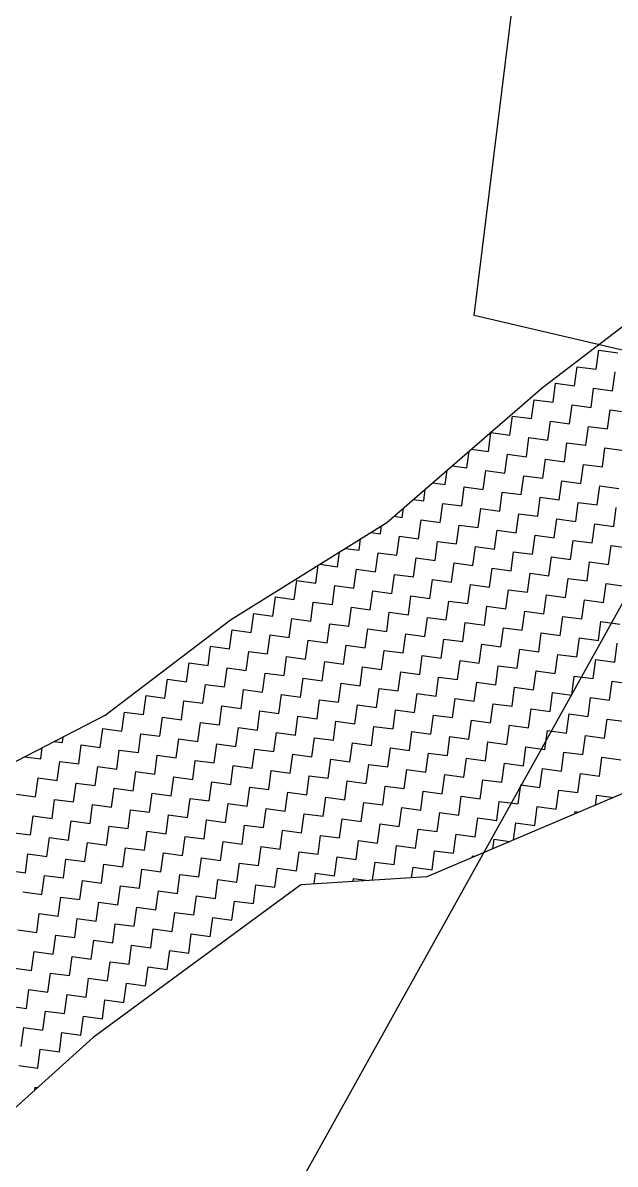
# Model space of a CAD drawing. Header units: metres. Extents: x 291974 to 293244, y 2020596 to 2023640.
# Drawn here: x 292528.2 to 292605.4, y 2021914.6 to 2022063.3 of the extents above; entities that cross this region are included whole.
import ezdxf

# ---------------------------------------------------------------- set-up
doc = ezdxf.new("R2010")
doc.units = ezdxf.units.M
doc.header["$MEASUREMENT"] = 0
doc.layers.add('POLY_HATCH', color=12, linetype='Continuous')
doc.layers.add('POLY_PARCEL', color=6, linetype='Continuous')

msp = doc.modelspace()

# ---------------------------------------------------------------- linework, layer by layer
at = {"layer": 'POLY_HATCH'}
for p, q in [((292595.91, 2022015.8), (292612.22, 2022028.24)), ((292575.64, 2021998.21), (292595.91, 2022015.8)), ((292555.22, 2021985.52), (292575.64, 2021998.21)), ((292538.91, 2021973.08), (292555.22, 2021985.52)), ((292636.06, 2021975.48), (292580.84, 2021952.03)), ((292510.07, 2021958.27), (292538.91, 2021973.08)), ((292580.84, 2021952.03), (292564.43, 2021950.99)), ((292564.43, 2021950.99), (292537.34, 2021931.07)), ((292537.34, 2021931.07), (292521.61, 2021916.93))]:
    msp.add_line(p, q, dxfattribs=at)
at = {"layer": 'POLY_HATCH', "linetype": 'Continuous'}
for p, q in [((292602.93, 2022018.18), (292603.26, 2022020.66)), ((292603.26, 2022020.66), (292605.74, 2022020.32)), ((292600.11, 2022016.03), (292600.45, 2022018.51)), ((292600.45, 2022018.51), (292602.93, 2022018.18)), ((292605.07, 2022015.37), (292605.4, 2022017.84)), ((292597.3, 2022013.89), (292597.64, 2022016.37)), ((292597.64, 2022016.37), (292600.11, 2022016.03)), ((292602.26, 2022013.22), (292602.59, 2022015.7)), ((292602.59, 2022015.7), (292605.07, 2022015.37)), ((292594.49, 2022011.75), (292594.82, 2022014.22)), ((292594.82, 2022014.22), (292597.3, 2022013.89)), ((292599.45, 2022011.08), (292599.78, 2022013.56)), ((292599.78, 2022013.56), (292602.26, 2022013.22)), ((292604.4, 2022010.41), (292604.73, 2022012.89)), ((292604.73, 2022012.89), (292607.21, 2022012.55)), ((292591.68, 2022009.6), (292592.01, 2022012.08)), ((292592.01, 2022012.08), (292594.49, 2022011.75)), ((292596.63, 2022008.94), (292596.97, 2022011.41)), ((292596.97, 2022011.41), (292599.45, 2022011.08)), ((292588.87, 2022007.46), (292589.2, 2022009.94)), ((292589.2, 2022009.94), (292591.68, 2022009.6)), ((292601.59, 2022008.27), (292601.92, 2022010.74)), ((292601.92, 2022010.74), (292604.4, 2022010.41)), ((292593.82, 2022006.79), (292594.16, 2022009.27)), ((292594.16, 2022009.27), (292596.63, 2022008.94)), ((292598.78, 2022006.12), (292599.11, 2022008.6)), ((292599.11, 2022008.6), (292601.59, 2022008.27)), ((292603.73, 2022005.46), (292604.07, 2022007.93)), ((292604.07, 2022007.93), (292606.54, 2022007.6)), ((292586.06, 2022005.32), (292586.35, 2022007.51)), ((292586.64, 2022007.76), (292588.87, 2022007.46)), ((292591.01, 2022004.65), (292591.35, 2022007.13)), ((292591.35, 2022007.13), (292593.82, 2022006.79)), ((292595.97, 2022003.98), (292596.3, 2022006.46)), ((292596.3, 2022006.46), (292598.78, 2022006.12)), ((292583.24, 2022003.17), (292583.49, 2022005.03)), ((292584.13, 2022005.58), (292586.06, 2022005.32)), ((292588.2, 2022002.5), (292588.53, 2022004.98)), ((292588.53, 2022004.98), (292591.01, 2022004.65)), ((292600.92, 2022003.31), (292601.26, 2022005.79)), ((292601.26, 2022005.79), (292603.73, 2022005.46)), ((292593.15, 2022001.84), (292593.49, 2022004.31)), ((292593.49, 2022004.31), (292595.97, 2022003.98)), ((292598.11, 2022001.17), (292598.44, 2022003.65)), ((292598.44, 2022003.65), (292600.92, 2022003.31)), ((292580.43, 2022001.03), (292580.64, 2022002.55)), ((292581.61, 2022003.39), (292583.24, 2022003.17)), ((292585.39, 2022000.36), (292585.72, 2022002.84)), ((292585.72, 2022002.84), (292588.2, 2022002.5)), ((292590.34, 2021999.69), (292590.68, 2022002.17)), ((292590.68, 2022002.17), (292593.15, 2022001.84)), ((292603.07, 2022000.5), (292603.4, 2022002.98)), ((292603.4, 2022002.98), (292605.88, 2022002.64)), ((292579.1, 2022001.21), (292580.43, 2022001.03)), ((292582.58, 2021998.22), (292582.91, 2022000.69)), ((292582.91, 2022000.69), (292585.39, 2022000.36)), ((292595.3, 2021999.02), (292595.63, 2022001.5)), ((292595.63, 2022001.5), (292598.11, 2022001.17)), ((292600.25, 2021998.36), (292600.59, 2022000.83)), ((292600.59, 2022000.83), (292603.07, 2022000.5)), ((292576.58, 2021999.03), (292577.62, 2021998.88)), ((292577.62, 2021998.88), (292577.78, 2022000.07)), ((292587.53, 2021997.55), (292587.87, 2022000.03)), ((292587.87, 2022000.03), (292590.34, 2021999.69)), ((292592.49, 2021996.88), (292592.82, 2021999.36)), ((292592.82, 2021999.36), (292595.3, 2021999.02)), ((292605.21, 2021997.69), (292605.54, 2022000.17)), ((292574.81, 2021996.74), (292574.95, 2021997.78)), ((292579.77, 2021996.07), (292580.1, 2021998.55)), ((292580.1, 2021998.55), (292582.58, 2021998.22)), ((292584.72, 2021995.41), (292585.05, 2021997.88)), ((292585.05, 2021997.88), (292587.53, 2021997.55)), ((292597.44, 2021996.21), (292597.78, 2021998.69)), ((292597.78, 2021998.69), (292600.25, 2021998.36)), ((292602.4, 2021995.55), (292602.73, 2021998.02)), ((292602.73, 2021998.02), (292605.21, 2021997.69)), ((292572, 2021994.6), (292572.2, 2021996.07)), ((292573.55, 2021996.91), (292574.81, 2021996.74)), ((292576.95, 2021993.93), (292577.29, 2021996.41)), ((292577.29, 2021996.41), (292579.77, 2021996.07)), ((292589.68, 2021994.74), (292590.01, 2021997.22)), ((292590.01, 2021997.22), (292592.49, 2021996.88)), ((292594.63, 2021994.07), (292594.96, 2021996.55)), ((292594.96, 2021996.55), (292597.44, 2021996.21)), ((292570.22, 2021994.84), (292572, 2021994.6)), ((292581.91, 2021993.26), (292582.24, 2021995.74)), ((292582.24, 2021995.74), (292584.72, 2021995.41)), ((292586.86, 2021992.59), (292587.2, 2021995.07)), ((292587.2, 2021995.07), (292589.68, 2021994.74)), ((292599.59, 2021993.4), (292599.92, 2021995.88)), ((292599.92, 2021995.88), (292602.4, 2021995.55)), ((292604.54, 2021992.73), (292604.87, 2021995.21)), ((292604.87, 2021995.21), (292607.35, 2021994.88)), ((292569.19, 2021992.45), (292569.44, 2021994.36)), ((292574.14, 2021991.79), (292574.48, 2021994.26)), ((292574.48, 2021994.26), (292576.95, 2021993.93)), ((292579.1, 2021991.12), (292579.43, 2021993.6)), ((292579.43, 2021993.6), (292581.91, 2021993.26)), ((292591.82, 2021991.93), (292592.15, 2021994.4)), ((292592.15, 2021994.4), (292594.63, 2021994.07)), ((292596.77, 2021991.26), (292597.11, 2021993.74)), ((292597.11, 2021993.74), (292599.59, 2021993.4)), ((292601.73, 2021990.59), (292602.06, 2021993.07)), ((292602.06, 2021993.07), (292604.54, 2021992.73)), ((292566.38, 2021990.31), (292566.69, 2021992.65)), ((292566.88, 2021992.76), (292569.19, 2021992.45)), ((292571.33, 2021989.64), (292571.66, 2021992.12)), ((292571.66, 2021992.12), (292574.14, 2021991.79)), ((292584.05, 2021990.45), (292584.39, 2021992.93)), ((292584.39, 2021992.93), (292586.86, 2021992.59)), ((292589.01, 2021989.78), (292589.34, 2021992.26)), ((292589.34, 2021992.26), (292591.82, 2021991.93)), ((292593.96, 2021989.11), (292594.3, 2021991.59)), ((292594.3, 2021991.59), (292596.77, 2021991.26)), ((292563.56, 2021988.17), (292563.9, 2021990.64)), ((292563.9, 2021990.64), (292566.38, 2021990.31)), ((292576.29, 2021988.97), (292576.62, 2021991.45)), ((292576.62, 2021991.45), (292579.1, 2021991.12)), ((292581.24, 2021988.31), (292581.57, 2021990.78)), ((292581.57, 2021990.78), (292584.05, 2021990.45)), ((292586.2, 2021987.64), (292586.53, 2021990.12)), ((292586.53, 2021990.12), (292589.01, 2021989.78)), ((292598.92, 2021988.45), (292599.25, 2021990.92)), ((292599.25, 2021990.92), (292601.73, 2021990.59)), ((292603.87, 2021987.78), (292604.21, 2021990.26)), ((292604.21, 2021990.26), (292606.68, 2021989.92)), ((292568.52, 2021987.5), (292568.85, 2021989.98)), ((292568.85, 2021989.98), (292571.33, 2021989.64)), ((292573.47, 2021986.83), (292573.81, 2021989.31)), ((292573.81, 2021989.31), (292576.29, 2021988.97)), ((292578.43, 2021986.16), (292578.76, 2021988.64)), ((292578.76, 2021988.64), (292581.24, 2021988.31)), ((292591.15, 2021986.97), (292591.49, 2021989.45)), ((292591.49, 2021989.45), (292593.96, 2021989.11)), ((292596.11, 2021986.3), (292596.44, 2021988.78)), ((292596.44, 2021988.78), (292598.92, 2021988.45)), ((292560.75, 2021986.02), (292561.09, 2021988.5)), ((292561.09, 2021988.5), (292563.56, 2021988.17)), ((292565.71, 2021985.36), (292566.04, 2021987.83)), ((292566.04, 2021987.83), (292568.52, 2021987.5)), ((292570.66, 2021984.69), (292571, 2021987.16)), ((292571, 2021987.16), (292573.47, 2021986.83)), ((292583.38, 2021985.5), (292583.72, 2021987.97)), ((292583.72, 2021987.97), (292586.2, 2021987.64)), ((292588.34, 2021984.83), (292588.67, 2021987.3)), ((292588.67, 2021987.3), (292591.15, 2021986.97)), ((292601.06, 2021985.64), (292601.4, 2021988.11)), ((292601.4, 2021988.11), (292603.87, 2021987.78)), ((292557.94, 2021983.88), (292558.27, 2021986.36)), ((292558.27, 2021986.36), (292560.75, 2021986.02)), ((292562.9, 2021983.21), (292563.23, 2021985.69)), ((292563.23, 2021985.69), (292565.71, 2021985.36)), ((292575.62, 2021984.02), (292575.95, 2021986.5)), ((292575.95, 2021986.5), (292578.43, 2021986.16)), ((292580.57, 2021983.35), (292580.91, 2021985.83)), ((292580.91, 2021985.83), (292583.38, 2021985.5)), ((292593.29, 2021984.16), (292593.63, 2021986.64)), ((292593.63, 2021986.64), (292596.11, 2021986.3)), ((292598.25, 2021983.49), (292598.58, 2021985.97)), ((292598.58, 2021985.97), (292601.06, 2021985.64)), ((292555.13, 2021981.74), (292555.46, 2021984.21)), ((292555.46, 2021984.21), (292557.94, 2021983.88)), ((292567.85, 2021982.54), (292568.19, 2021985.02)), ((292568.19, 2021985.02), (292570.66, 2021984.69)), ((292572.81, 2021981.88), (292573.14, 2021984.35)), ((292573.14, 2021984.35), (292575.62, 2021984.02)), ((292585.53, 2021982.68), (292585.86, 2021985.16)), ((292585.86, 2021985.16), (292588.34, 2021984.83)), ((292590.48, 2021982.02), (292590.82, 2021984.49)), ((292590.82, 2021984.49), (292593.29, 2021984.16)), ((292603.21, 2021982.82), (292603.54, 2021985.3)), ((292603.54, 2021985.3), (292606.02, 2021984.97)), ((292560.08, 2021981.07), (292560.42, 2021983.55)), ((292560.42, 2021983.55), (292562.9, 2021983.21)), ((292565.04, 2021980.4), (292565.37, 2021982.88)), ((292565.37, 2021982.88), (292567.85, 2021982.54)), ((292577.76, 2021981.21), (292578.1, 2021983.69)), ((292578.1, 2021983.69), (292580.57, 2021983.35)), ((292582.72, 2021980.54), (292583.05, 2021983.02)), ((292583.05, 2021983.02), (292585.53, 2021982.68)), ((292595.44, 2021981.35), (292595.77, 2021983.83)), ((292595.77, 2021983.83), (292598.25, 2021983.49)), ((292600.39, 2021980.68), (292600.73, 2021983.16)), ((292600.73, 2021983.16), (292603.21, 2021982.82)), ((292552.32, 2021979.59), (292552.65, 2021982.07)), ((292552.65, 2021982.07), (292555.13, 2021981.74)), ((292557.27, 2021978.92), (292557.61, 2021981.4)), ((292557.61, 2021981.4), (292560.08, 2021981.07)), ((292569.99, 2021979.73), (292570.33, 2021982.21)), ((292570.33, 2021982.21), (292572.81, 2021981.88)), ((292574.95, 2021979.06), (292575.28, 2021981.54)), ((292575.28, 2021981.54), (292577.76, 2021981.21)), ((292587.67, 2021979.87), (292588.01, 2021982.35)), ((292588.01, 2021982.35), (292590.48, 2021982.02)), ((292592.63, 2021979.2), (292592.96, 2021981.68)), ((292592.96, 2021981.68), (292595.44, 2021981.35)), ((292605.35, 2021980.01), (292605.68, 2021982.49)), ((292549.51, 2021977.45), (292549.84, 2021979.93)), ((292549.84, 2021979.93), (292552.32, 2021979.59)), ((292562.23, 2021978.26), (292562.56, 2021980.73)), ((292562.56, 2021980.73), (292565.04, 2021980.4)), ((292567.18, 2021977.59), (292567.52, 2021980.07)), ((292567.52, 2021980.07), (292569.99, 2021979.73)), ((292579.91, 2021978.4), (292580.24, 2021980.87)), ((292580.24, 2021980.87), (292582.72, 2021980.54)), ((292584.86, 2021977.73), (292585.19, 2021980.21)), ((292585.19, 2021980.21), (292587.67, 2021979.87)), ((292597.58, 2021978.54), (292597.92, 2021981.01)), ((292597.92, 2021981.01), (292600.39, 2021980.68)), ((292602.54, 2021977.87), (292602.87, 2021980.35)), ((292602.87, 2021980.35), (292605.35, 2021980.01)), ((292554.46, 2021976.78), (292554.8, 2021979.26)), ((292554.8, 2021979.26), (292557.27, 2021978.92)), ((292559.42, 2021976.11), (292559.75, 2021978.59)), ((292559.75, 2021978.59), (292562.23, 2021978.26)), ((292572.14, 2021976.92), (292572.47, 2021979.4)), ((292572.47, 2021979.4), (292574.95, 2021979.06)), ((292577.09, 2021976.25), (292577.43, 2021978.73)), ((292577.43, 2021978.73), (292579.91, 2021978.4)), ((292589.82, 2021977.06), (292590.15, 2021979.54)), ((292590.15, 2021979.54), (292592.63, 2021979.2)), ((292594.77, 2021976.39), (292595.1, 2021978.87)), ((292595.1, 2021978.87), (292597.58, 2021978.54)), ((292599.73, 2021975.72), (292600.06, 2021978.2)), ((292600.06, 2021978.2), (292602.54, 2021977.87)), ((292546.69, 2021975.3), (292547.03, 2021977.78)), ((292547.03, 2021977.78), (292549.51, 2021977.45)), ((292551.65, 2021974.64), (292551.98, 2021977.11)), ((292551.98, 2021977.11), (292554.46, 2021976.78)), ((292564.37, 2021975.44), (292564.71, 2021977.92)), ((292564.71, 2021977.92), (292567.18, 2021977.59)), ((292569.33, 2021974.78), (292569.66, 2021977.25)), ((292569.66, 2021977.25), (292572.14, 2021976.92)), ((292582.05, 2021975.58), (292582.38, 2021978.06)), ((292582.38, 2021978.06), (292584.86, 2021977.73)), ((292587, 2021974.92), (292587.34, 2021977.39)), ((292587.34, 2021977.39), (292589.82, 2021977.06)), ((292591.96, 2021974.25), (292592.29, 2021976.73)), ((292592.29, 2021976.73), (292594.77, 2021976.39)), ((292604.68, 2021975.06), (292605.01, 2021977.53)), ((292605.01, 2021977.53), (292607.49, 2021977.2)), ((292543.88, 2021973.16), (292544.22, 2021975.64)), ((292544.22, 2021975.64), (292546.69, 2021975.3)), ((292556.61, 2021973.97), (292556.94, 2021976.45)), ((292556.94, 2021976.45), (292559.42, 2021976.11)), ((292561.56, 2021973.3), (292561.89, 2021975.78)), ((292561.89, 2021975.78), (292564.37, 2021975.44)), ((292574.28, 2021974.11), (292574.62, 2021976.59)), ((292574.62, 2021976.59), (292577.09, 2021976.25)), ((292579.24, 2021973.44), (292579.57, 2021975.92)), ((292579.57, 2021975.92), (292582.05, 2021975.58)), ((292584.19, 2021972.77), (292584.53, 2021975.25)), ((292584.53, 2021975.25), (292587, 2021974.92)), ((292596.91, 2021973.58), (292597.25, 2021976.06)), ((292597.25, 2021976.06), (292599.73, 2021975.72)), ((292601.87, 2021972.91), (292602.2, 2021975.39)), ((292602.2, 2021975.39), (292604.68, 2021975.06)), ((292548.84, 2021972.49), (292549.17, 2021974.97)), ((292549.17, 2021974.97), (292551.65, 2021974.64)), ((292553.79, 2021971.83), (292554.13, 2021974.3)), ((292554.13, 2021974.3), (292556.61, 2021973.97)), ((292566.52, 2021972.63), (292566.85, 2021975.11)), ((292566.85, 2021975.11), (292569.33, 2021974.78)), ((292571.47, 2021971.97), (292571.8, 2021974.44)), ((292571.8, 2021974.44), (292574.28, 2021974.11)), ((292576.43, 2021971.3), (292576.76, 2021973.78)), ((292576.76, 2021973.78), (292579.24, 2021973.44)), ((292589.15, 2021972.11), (292589.48, 2021974.58)), ((292589.48, 2021974.58), (292591.96, 2021974.25)), ((292594.1, 2021971.44), (292594.44, 2021973.92)), ((292594.44, 2021973.92), (292596.91, 2021973.58)), ((292541.07, 2021971.02), (292541.41, 2021973.5)), ((292541.41, 2021973.5), (292543.88, 2021973.16)), ((292546.03, 2021970.35), (292546.36, 2021972.83)), ((292546.36, 2021972.83), (292548.84, 2021972.49)), ((292558.75, 2021971.16), (292559.08, 2021973.64)), ((292559.08, 2021973.64), (292561.56, 2021973.3)), ((292563.7, 2021970.49), (292564.04, 2021972.97)), ((292564.04, 2021972.97), (292566.52, 2021972.63)), ((292568.66, 2021969.82), (292568.99, 2021972.3)), ((292568.99, 2021972.3), (292571.47, 2021971.97)), ((292581.38, 2021970.63), (292581.71, 2021973.11)), ((292581.71, 2021973.11), (292584.19, 2021972.77)), ((292586.34, 2021969.96), (292586.67, 2021972.44)), ((292586.67, 2021972.44), (292589.15, 2021972.11)), ((292599.06, 2021970.77), (292599.39, 2021973.25)), ((292599.39, 2021973.25), (292601.87, 2021972.91)), ((292604.01, 2021970.1), (292604.35, 2021972.58)), ((292604.35, 2021972.58), (292606.82, 2021972.25)), ((292538.26, 2021968.87), (292538.59, 2021971.35)), ((292538.59, 2021971.35), (292541.07, 2021971.02)), ((292550.98, 2021969.68), (292551.32, 2021972.16)), ((292551.32, 2021972.16), (292553.79, 2021971.83)), ((292555.94, 2021969.01), (292556.27, 2021971.49)), ((292556.27, 2021971.49), (292558.75, 2021971.16)), ((292560.89, 2021968.35), (292561.23, 2021970.82)), ((292561.23, 2021970.82), (292563.7, 2021970.49)), ((292573.61, 2021969.15), (292573.95, 2021971.63)), ((292573.95, 2021971.63), (292576.43, 2021971.3)), ((292578.57, 2021968.49), (292578.9, 2021970.96)), ((292578.9, 2021970.96), (292581.38, 2021970.63)), ((292591.29, 2021969.29), (292591.63, 2021971.77)), ((292591.63, 2021971.77), (292594.1, 2021971.44)), ((292596.25, 2021968.63), (292596.58, 2021971.1)), ((292596.58, 2021971.1), (292599.06, 2021970.77)), ((292532.28, 2021969.68), (292533.31, 2021969.54)), ((292533.31, 2021969.54), (292533.4, 2021970.26)), ((292543.22, 2021968.21), (292543.55, 2021970.68)), ((292543.55, 2021970.68), (292546.03, 2021970.35)), ((292548.17, 2021967.54), (292548.5, 2021970.02)), ((292548.5, 2021970.02), (292550.98, 2021969.68)), ((292553.13, 2021966.87), (292553.46, 2021969.35)), ((292553.46, 2021969.35), (292555.94, 2021969.01)), ((292565.85, 2021967.68), (292566.18, 2021970.16)), ((292566.18, 2021970.16), (292568.66, 2021969.82)), ((292570.8, 2021967.01), (292571.14, 2021969.49)), ((292571.14, 2021969.49), (292573.61, 2021969.15)), ((292583.52, 2021967.82), (292583.86, 2021970.3)), ((292583.86, 2021970.3), (292586.34, 2021969.96)), ((292588.48, 2021967.15), (292588.81, 2021969.63)), ((292588.81, 2021969.63), (292591.29, 2021969.29)), ((292601.2, 2021967.96), (292601.54, 2021970.44)), ((292601.54, 2021970.44), (292604.01, 2021970.1)), ((292530.49, 2021967.4), (292530.69, 2021968.87)), ((292535.45, 2021966.73), (292535.78, 2021969.21)), ((292535.78, 2021969.21), (292538.26, 2021968.87)), ((292540.4, 2021966.06), (292540.74, 2021968.54)), ((292540.74, 2021968.54), (292543.22, 2021968.21)), ((292545.36, 2021965.39), (292545.69, 2021967.87)), ((292545.69, 2021967.87), (292548.17, 2021967.54)), ((292558.08, 2021966.2), (292558.41, 2021968.68)), ((292558.41, 2021968.68), (292560.89, 2021968.35)), ((292563.04, 2021965.53), (292563.37, 2021968.01)), ((292563.37, 2021968.01), (292565.85, 2021967.68)), ((292575.76, 2021966.34), (292576.09, 2021968.82)), ((292576.09, 2021968.82), (292578.57, 2021968.49)), ((292580.71, 2021965.67), (292581.05, 2021968.15)), ((292581.05, 2021968.15), (292583.52, 2021967.82)), ((292593.43, 2021966.48), (292593.77, 2021968.96)), ((292593.77, 2021968.96), (292596.25, 2021968.63)), ((292598.39, 2021965.81), (292598.72, 2021968.29)), ((292598.72, 2021968.29), (292601.2, 2021967.96)), ((292528.39, 2021967.68), (292530.49, 2021967.4)), ((292532.64, 2021964.59), (292532.97, 2021967.06)), ((292532.97, 2021967.06), (292535.45, 2021966.73)), ((292537.59, 2021963.92), (292537.93, 2021966.4)), ((292537.93, 2021966.4), (292540.4, 2021966.06)), ((292550.31, 2021964.73), (292550.65, 2021967.2)), ((292550.65, 2021967.2), (292553.13, 2021966.87)), ((292555.27, 2021964.06), (292555.6, 2021966.54)), ((292555.6, 2021966.54), (292558.08, 2021966.2)), ((292567.99, 2021964.87), (292568.33, 2021967.34)), ((292568.33, 2021967.34), (292570.8, 2021967.01)), ((292572.95, 2021964.2), (292573.28, 2021966.68)), ((292573.28, 2021966.68), (292575.76, 2021966.34)), ((292585.67, 2021965.01), (292586, 2021967.48)), ((292586, 2021967.48), (292588.48, 2021967.15)), ((292590.62, 2021964.34), (292590.96, 2021966.82)), ((292590.96, 2021966.82), (292593.43, 2021966.48)), ((292603.35, 2021965.15), (292603.68, 2021967.62)), ((292603.68, 2021967.62), (292606.16, 2021967.29)), ((292529.83, 2021962.44), (292530.16, 2021964.92)), ((292530.16, 2021964.92), (292532.64, 2021964.59)), ((292542.55, 2021963.25), (292542.88, 2021965.73)), ((292542.88, 2021965.73), (292545.36, 2021965.39)), ((292547.5, 2021962.58), (292547.84, 2021965.06)), ((292547.84, 2021965.06), (292550.31, 2021964.73)), ((292560.22, 2021963.39), (292560.56, 2021965.87)), ((292560.56, 2021965.87), (292563.04, 2021965.53)), ((292565.18, 2021962.72), (292565.51, 2021965.2)), ((292565.51, 2021965.2), (292567.99, 2021964.87)), ((292577.9, 2021963.53), (292578.24, 2021966.01)), ((292578.24, 2021966.01), (292580.71, 2021965.67)), ((292582.86, 2021962.86), (292583.19, 2021965.34)), ((292583.19, 2021965.34), (292585.67, 2021965.01)), ((292595.58, 2021963.67), (292595.91, 2021966.15)), ((292595.91, 2021966.15), (292598.39, 2021965.81)), ((292600.53, 2021963), (292600.87, 2021965.48)), ((292600.87, 2021965.48), (292603.35, 2021965.15)), ((292534.78, 2021961.78), (292535.11, 2021964.25)), ((292535.11, 2021964.25), (292537.59, 2021963.92)), ((292539.74, 2021961.11), (292540.07, 2021963.58)), ((292540.07, 2021963.58), (292542.55, 2021963.25)), ((292552.46, 2021961.92), (292552.79, 2021964.39)), ((292552.79, 2021964.39), (292555.27, 2021964.06)), ((292557.41, 2021961.25), (292557.75, 2021963.72)), ((292557.75, 2021963.72), (292560.22, 2021963.39)), ((292570.13, 2021962.06), (292570.47, 2021964.53)), ((292570.47, 2021964.53), (292572.95, 2021964.2)), ((292575.09, 2021961.39), (292575.42, 2021963.86)), ((292575.42, 2021963.86), (292577.9, 2021963.53)), ((292587.81, 2021962.2), (292588.15, 2021964.67)), ((292588.15, 2021964.67), (292590.62, 2021964.34)), ((292592.77, 2021961.53), (292593.1, 2021964)), ((292593.1, 2021964), (292595.58, 2021963.67)), ((292597.72, 2021960.86), (292598.06, 2021963.34)), ((292598.06, 2021963.34), (292600.53, 2021963)), ((292527.35, 2021962.78), (292529.83, 2021962.44)), ((292531.97, 2021959.63), (292532.3, 2021962.11)), ((292532.3, 2021962.11), (292534.78, 2021961.78)), ((292544.69, 2021960.44), (292545.03, 2021962.92)), ((292545.03, 2021962.92), (292547.5, 2021962.58)), ((292549.65, 2021959.77), (292549.98, 2021962.25)), ((292549.98, 2021962.25), (292552.46, 2021961.92)), ((292562.37, 2021960.58), (292562.7, 2021963.06)), ((292562.7, 2021963.06), (292565.18, 2021962.72)), ((292567.32, 2021959.91), (292567.66, 2021962.39)), ((292567.66, 2021962.39), (292570.13, 2021962.06)), ((292580.05, 2021960.72), (292580.38, 2021963.2)), ((292580.38, 2021963.2), (292582.86, 2021962.86)), ((292585, 2021960.05), (292585.33, 2021962.53)), ((292585.33, 2021962.53), (292587.81, 2021962.2)), ((292589.96, 2021959.38), (292590.29, 2021961.86)), ((292590.29, 2021961.86), (292592.77, 2021961.53)), ((292602.84, 2021961.37), (292603.01, 2021962.67)), ((292603.01, 2021962.67), (292605.2, 2021962.37)), ((292536.92, 2021958.96), (292537.26, 2021961.44)), ((292537.26, 2021961.44), (292539.74, 2021961.11)), ((292541.88, 2021958.3), (292542.21, 2021960.77)), ((292542.21, 2021960.77), (292544.69, 2021960.44)), ((292554.6, 2021959.1), (292554.94, 2021961.58)), ((292554.94, 2021961.58), (292557.41, 2021961.25)), ((292559.56, 2021958.44), (292559.89, 2021960.91)), ((292559.89, 2021960.91), (292562.37, 2021960.58)), ((292572.28, 2021959.24), (292572.61, 2021961.72)), ((292572.61, 2021961.72), (292575.09, 2021961.39)), ((292577.23, 2021958.58), (292577.57, 2021961.05)), ((292577.57, 2021961.05), (292580.05, 2021960.72)), ((292582.19, 2021957.91), (292582.52, 2021960.39)), ((292582.52, 2021960.39), (292585, 2021960.05)), ((292594.91, 2021958.72), (292595.24, 2021961.19)), ((292595.24, 2021961.19), (292597.72, 2021960.86)), ((292600.16, 2021960.24), (292600.2, 2021960.53)), ((292600.2, 2021960.53), (292600.69, 2021960.46)), ((292529.16, 2021957.49), (292529.49, 2021959.97)), ((292529.49, 2021959.97), (292531.97, 2021959.63)), ((292534.11, 2021956.82), (292534.45, 2021959.3)), ((292534.45, 2021959.3), (292536.92, 2021958.96)), ((292546.83, 2021957.63), (292547.17, 2021960.11)), ((292547.17, 2021960.11), (292549.65, 2021959.77)), ((292551.79, 2021956.96), (292552.12, 2021959.44)), ((292552.12, 2021959.44), (292554.6, 2021959.1)), ((292564.51, 2021957.77), (292564.85, 2021960.25)), ((292564.85, 2021960.25), (292567.32, 2021959.91)), ((292569.47, 2021957.1), (292569.8, 2021959.58)), ((292569.8, 2021959.58), (292572.28, 2021959.24)), ((292574.42, 2021956.43), (292574.76, 2021958.91)), ((292574.76, 2021958.91), (292577.23, 2021958.58)), ((292587.14, 2021957.24), (292587.48, 2021959.72)), ((292587.48, 2021959.72), (292589.96, 2021959.38)), ((292592.13, 2021956.83), (292592.43, 2021959.05)), ((292592.43, 2021959.05), (292594.91, 2021958.72)), ((292526.68, 2021957.82), (292529.16, 2021957.49)), ((292539.07, 2021956.15), (292539.4, 2021958.63)), ((292539.4, 2021958.63), (292541.88, 2021958.3)), ((292544.02, 2021955.48), (292544.36, 2021957.96)), ((292544.36, 2021957.96), (292546.83, 2021957.63)), ((292556.75, 2021956.29), (292557.08, 2021958.77)), ((292557.08, 2021958.77), (292559.56, 2021958.44)), ((292561.7, 2021955.62), (292562.03, 2021958.1)), ((292562.03, 2021958.1), (292564.51, 2021957.77)), ((292566.66, 2021954.96), (292566.99, 2021957.43)), ((292566.99, 2021957.43), (292569.47, 2021957.1)), ((292579.38, 2021955.76), (292579.71, 2021958.24)), ((292579.71, 2021958.24), (292582.19, 2021957.91)), ((292584.33, 2021955.1), (292584.67, 2021957.57)), ((292584.67, 2021957.57), (292587.14, 2021957.24)), ((292531.3, 2021954.68), (292531.64, 2021957.15)), ((292531.64, 2021957.15), (292534.11, 2021956.82)), ((292536.26, 2021954.01), (292536.59, 2021956.49)), ((292536.59, 2021956.49), (292539.07, 2021956.15)), ((292548.98, 2021954.82), (292549.31, 2021957.29)), ((292549.31, 2021957.29), (292551.79, 2021956.96)), ((292553.93, 2021954.15), (292554.27, 2021956.63)), ((292554.27, 2021956.63), (292556.75, 2021956.29)), ((292558.89, 2021953.48), (292559.22, 2021955.96)), ((292559.22, 2021955.96), (292561.7, 2021955.62)), ((292571.61, 2021954.29), (292571.94, 2021956.77)), ((292571.94, 2021956.77), (292574.42, 2021956.43)), ((292576.57, 2021953.62), (292576.9, 2021956.1)), ((292576.9, 2021956.1), (292579.38, 2021955.76)), ((292589.46, 2021955.69), (292589.62, 2021956.91)), ((292589.62, 2021956.91), (292591.67, 2021956.63)), ((292528.49, 2021952.53), (292528.82, 2021955.01)), ((292528.82, 2021955.01), (292531.3, 2021954.68)), ((292541.21, 2021953.34), (292541.55, 2021955.82)), ((292541.55, 2021955.82), (292544.02, 2021955.48)), ((292546.17, 2021952.67), (292546.5, 2021955.15)), ((292546.5, 2021955.15), (292548.98, 2021954.82)), ((292551.12, 2021952.01), (292551.46, 2021954.48)), ((292551.46, 2021954.48), (292553.93, 2021954.15)), ((292563.84, 2021952.81), (292564.18, 2021955.29)), ((292564.18, 2021955.29), (292566.66, 2021954.96)), ((292568.8, 2021952.14), (292569.13, 2021954.62)), ((292569.13, 2021954.62), (292571.61, 2021954.29)), ((292581.52, 2021952.95), (292581.85, 2021955.43)), ((292581.85, 2021955.43), (292584.33, 2021955.1)), ((292586.78, 2021954.55), (292586.81, 2021954.76)), ((292586.81, 2021954.76), (292587.16, 2021954.72)), ((292533.45, 2021951.87), (292533.78, 2021954.34)), ((292533.78, 2021954.34), (292536.26, 2021954.01)), ((292538.4, 2021951.2), (292538.73, 2021953.67)), ((292538.73, 2021953.67), (292541.21, 2021953.34)), ((292543.36, 2021950.53), (292543.69, 2021953.01)), ((292543.69, 2021953.01), (292546.17, 2021952.67)), ((292556.08, 2021951.34), (292556.41, 2021953.81)), ((292556.41, 2021953.81), (292558.89, 2021953.48)), ((292561.03, 2021950.67), (292561.37, 2021953.15)), ((292561.37, 2021953.15), (292563.84, 2021952.81)), ((292573.77, 2021951.58), (292574.09, 2021953.95)), ((292574.09, 2021953.95), (292576.57, 2021953.62)), ((292578.86, 2021951.9), (292579.04, 2021953.29)), ((292579.04, 2021953.29), (292581.52, 2021952.95)), ((292526.01, 2021952.87), (292528.49, 2021952.53)), ((292530.63, 2021949.72), (292530.97, 2021952.2)), ((292530.97, 2021952.2), (292533.45, 2021951.87)), ((292535.59, 2021949.05), (292535.92, 2021951.53)), ((292535.92, 2021951.53), (292538.4, 2021951.2)), ((292548.31, 2021949.86), (292548.64, 2021952.34)), ((292548.64, 2021952.34), (292551.12, 2021952.01)), ((292553.27, 2021949.19), (292553.6, 2021951.67)), ((292553.6, 2021951.67), (292556.08, 2021951.34)), ((292566.14, 2021951.1), (292566.32, 2021952.48)), ((292566.32, 2021952.48), (292568.8, 2021952.14)), ((292571.22, 2021951.42), (292571.28, 2021951.81)), ((292571.28, 2021951.81), (292573.23, 2021951.55)), ((292528.16, 2021950.06), (292530.63, 2021949.72)), ((292540.54, 2021948.39), (292540.88, 2021950.86)), ((292540.88, 2021950.86), (292543.36, 2021950.53)), ((292545.5, 2021947.72), (292545.83, 2021950.2)), ((292545.83, 2021950.2), (292548.31, 2021949.86)), ((292558.22, 2021948.53), (292558.55, 2021951)), ((292558.55, 2021951), (292561.03, 2021950.67)), ((292563.51, 2021950.34), (292563.54, 2021950.33)), ((292563.51, 2021950.31), (292563.51, 2021950.34)), ((292532.78, 2021946.91), (292533.11, 2021949.39)), ((292533.11, 2021949.39), (292535.59, 2021949.05)), ((292537.73, 2021946.24), (292538.07, 2021948.72)), ((292538.07, 2021948.72), (292540.54, 2021948.39)), ((292550.45, 2021947.05), (292550.79, 2021949.53)), ((292550.79, 2021949.53), (292553.27, 2021949.19)), ((292555.41, 2021946.38), (292555.74, 2021948.86)), ((292555.74, 2021948.86), (292558.22, 2021948.53)), ((292529.97, 2021944.77), (292530.3, 2021947.24)), ((292530.3, 2021947.24), (292532.78, 2021946.91)), ((292542.69, 2021945.57), (292543.02, 2021948.05)), ((292543.02, 2021948.05), (292545.5, 2021947.72)), ((292547.64, 2021944.91), (292547.98, 2021947.38)), ((292547.98, 2021947.38), (292550.45, 2021947.05)), ((292534.92, 2021944.1), (292535.25, 2021946.58)), ((292535.25, 2021946.58), (292537.73, 2021946.24)), ((292539.88, 2021943.43), (292540.21, 2021945.91)), ((292540.21, 2021945.91), (292542.69, 2021945.57)), ((292552.6, 2021944.24), (292552.93, 2021946.72)), ((292552.93, 2021946.72), (292555.41, 2021946.38)), ((292527.49, 2021945.1), (292529.97, 2021944.77)), ((292532.11, 2021941.95), (292532.44, 2021944.43)), ((292532.44, 2021944.43), (292534.92, 2021944.1)), ((292544.83, 2021942.76), (292545.17, 2021945.24)), ((292545.17, 2021945.24), (292547.64, 2021944.91)), ((292549.79, 2021942.09), (292550.12, 2021944.57)), ((292550.12, 2021944.57), (292552.6, 2021944.24)), ((292537.06, 2021941.29), (292537.4, 2021943.76)), ((292537.4, 2021943.76), (292539.88, 2021943.43)), ((292542.02, 2021940.62), (292542.35, 2021943.1)), ((292542.35, 2021943.1), (292544.83, 2021942.76)), ((292529.3, 2021939.81), (292529.63, 2021942.29)), ((292529.63, 2021942.29), (292532.11, 2021941.95)), ((292534.25, 2021939.14), (292534.59, 2021941.62)), ((292534.59, 2021941.62), (292537.06, 2021941.29)), ((292546.97, 2021939.95), (292547.31, 2021942.43)), ((292547.31, 2021942.43), (292549.79, 2021942.09)), ((292526.82, 2021940.15), (292529.3, 2021939.81)), ((292539.21, 2021938.48), (292539.54, 2021940.95)), ((292539.54, 2021940.95), (292542.02, 2021940.62)), ((292544.16, 2021937.81), (292544.5, 2021940.29)), ((292544.5, 2021940.29), (292546.97, 2021939.95)), ((292531.44, 2021937), (292531.78, 2021939.48)), ((292531.78, 2021939.48), (292534.25, 2021939.14)), ((292536.4, 2021936.33), (292536.73, 2021938.81)), ((292536.73, 2021938.81), (292539.21, 2021938.48)), ((292541.35, 2021935.66), (292541.69, 2021938.14)), ((292541.69, 2021938.14), (292544.16, 2021937.81)), ((292528.63, 2021934.86), (292528.96, 2021937.33)), ((292528.96, 2021937.33), (292531.44, 2021937)), ((292533.59, 2021934.19), (292533.92, 2021936.67)), ((292533.92, 2021936.67), (292536.4, 2021936.33)), ((292526.15, 2021935.19), (292528.63, 2021934.86)), ((292538.54, 2021933.52), (292538.87, 2021936)), ((292538.87, 2021936), (292541.35, 2021935.66)), ((292530.77, 2021932.04), (292531.11, 2021934.52)), ((292531.11, 2021934.52), (292533.59, 2021934.19)), ((292535.73, 2021931.38), (292536.06, 2021933.85)), ((292536.06, 2021933.85), (292538.54, 2021933.52)), ((292527.96, 2021929.9), (292528.3, 2021932.38)), ((292528.3, 2021932.38), (292530.77, 2021932.04)), ((292532.92, 2021929.23), (292533.25, 2021931.71)), ((292533.25, 2021931.71), (292535.73, 2021931.38)), ((292530.11, 2021927.09), (292530.44, 2021929.57)), ((292530.44, 2021929.57), (292532.92, 2021929.23)), ((292527.63, 2021927.42), (292530.11, 2021927.09)), ((292529.72, 2021924.21), (292529.77, 2021924.61)), ((292529.77, 2021924.61), (292530.11, 2021924.57))]:
    msp.add_line(p, q, dxfattribs=at)
at = {"layer": 'POLY_PARCEL'}
for p, q in [((292587.03, 2022025.17), (292599.08, 2022122.79)), ((292622.59, 2022016.9), (292587.03, 2022025.17)), ((292622.59, 2022016.9), (292563.47, 2021910.64))]:
    msp.add_line(p, q, dxfattribs=at)

doc.saveas('drawing.dxf')
